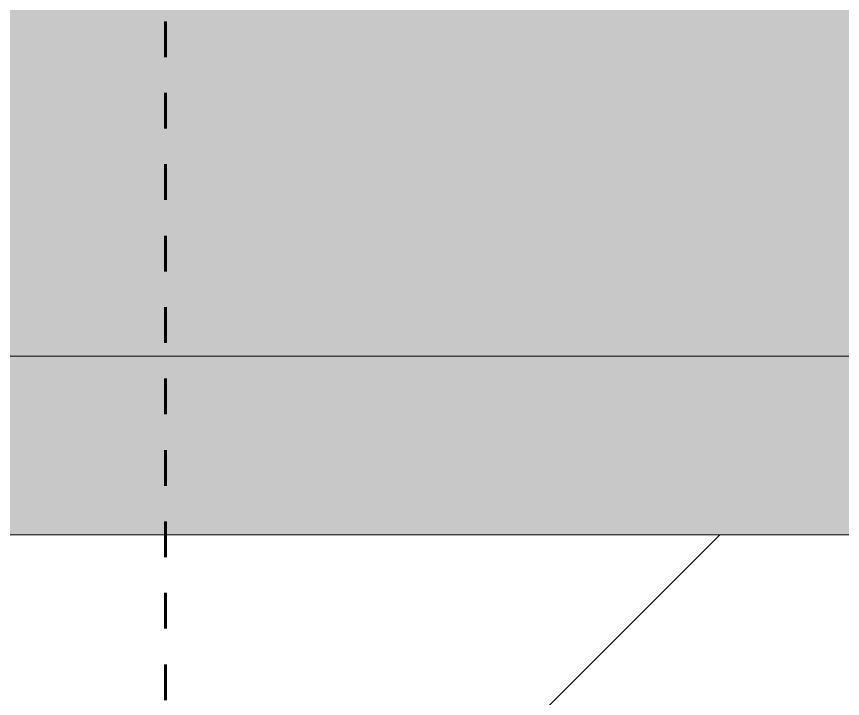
# Model space of a CAD drawing. Header units: inches. Extents: x -4110 to -1807, y 9775 to 11251.
# Drawn here: x -3832.24 to -3829.929, y 10345.444 to 10347.353 of the extents above; entities that cross this region are included whole.
import ezdxf

# ---------------------------------------------------------------- set-up
doc = ezdxf.new("R2010")
doc.units = ezdxf.units.IN
doc.header["$MEASUREMENT"] = 0
doc.linetypes.add('Dash 1_16_', pattern=[0.125, 0.0625, -0.0625])
doc.linetypes.add('Double Dash 3_8_', pattern=[1, 0.375, -0.125, 0.125, -0.125, 0.125, -0.125])
for name, color, linetype, lineweight in [('0-1', 7, 'Continuous', 5), ('0-4', 250, 'Double Dash 3_8_', 60), ('A-WALL', 113, 'Continuous', 18), ('A-WALL-PATT-4', 111, 'Continuous', 9), ('C-PROP-LINE-2', 250, 'Dash 1_16_', 60), ('I-WALL-4', 2, 'Continuous', 5)]:
    doc.layers.add(name, color=color, linetype=linetype, lineweight=lineweight)

# ---------------------------------------------------------------- blocks, each defined once
blk = doc.blocks.new('Family - ___-2835903-ENLARGED RCP - 3RD FLOOR PLAN - WEST')
at = {"layer": 'C-PROP-LINE-2'}
blk.add_line((-3831.8237, 10008.8394), (-3831.8237, 11153.4327), dxfattribs=at)
blk = doc.blocks.new('CTR - 1st Phase - Shell_rvt-1-ENLARGED RCP - 3RD FLOOR PLAN - WEST')
at = {"layer": '0-4'}
blk.add_blockref('Family - ___-2835903-ENLARGED RCP - 3RD FLOOR PLAN - WEST', (0, 0), dxfattribs=at)

msp = doc.modelspace()

# ---------------------------------------------------------------- hatches: boundary and pattern name
at = {"layer": 'A-WALL-PATT-4'}
h = msp.add_hatch(dxfattribs=at)
h.set_pattern_fill('FP_2', color=256, style=0, pattern_type=2)
h.set_pattern_definition([(161.57, (0.32, 0.32), (-2.560496185, -0.000537386), [0, -18.214, 2.022, 0]), (18.43, (-0.32, 0.32), (-2.560496185, 0.000537386), [0, -18.214, 2.022, 0]), (108.43, (0.32, 0.32), (1.27922091, -6.400876726), [6.07, -14.166]), (71.57, (-0.32, 0.32), (1.27922091, 6.400876726), [6.07, -14.166])])
h.paths.add_polyline_path([(-3852.4737, 10346.4019), (-3501.6737, 10346.4019), (-3501.6737, 10351.3394), (-3504.6737, 10351.3394), (-3504.6737, 10351.9019), (-3851.8487, 10351.9019), (-3851.8487, 10351.8394), (-3852.4737, 10351.8394), (-3852.4737, 10350.3394)], flags=0)
h = msp.add_hatch(dxfattribs=at)
h.set_pattern_fill('FP_30', color=256, style=0, pattern_type=2)
h.set_pattern_definition([(45, (0, 0), (-6.335677, 6.335677), []), (45, (0, 9.6), (-6.335677, 6.335677), [])])
h.paths.add_polyline_path([(-3554.9654, 10345.4019), (-3501.6737, 10345.4019), (-3501.6737, 10345.9019), (-3852.4737, 10345.9019), (-3852.4653, 10345.4019), (-3554.982, 10345.4019)], flags=0)
at = {"layer": 'I-WALL-4'}
msp.add_hatch(color=256, dxfattribs=at).paths.add_polyline_path([(-3505.0683, 10345.9019), (-3501.6737, 10345.9019), (-3501.6737, 10346.4019), (-3852.4737, 10346.4019), (-3852.4662, 10345.9019), (-3509.6555, 10345.9019)], flags=0)

# ---------------------------------------------------------------- linework, layer by layer
at = {"layer": 'A-WALL'}
for p, q in [((-3852.4737, 10346.4019), (-3501.6737, 10346.4019)), ((-3852.4737, 10345.9019), (-3501.6737, 10345.9019))]:
    msp.add_line(p, q, dxfattribs=at)

# ---------------------------------------------------------------- block references
at = {"layer": '0-1'}
msp.add_blockref('CTR - 1st Phase - Shell_rvt-1-ENLARGED RCP - 3RD FLOOR PLAN - WEST', (0, 0), dxfattribs=at)

doc.saveas('drawing.dxf')
